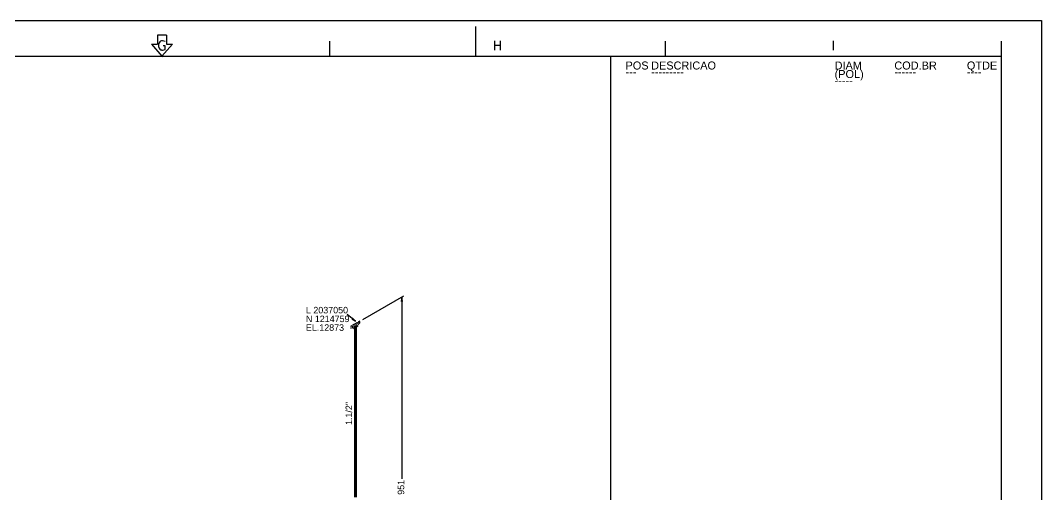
# Model space of a CAD drawing. Extents: x 0 to 597, y 0 to 422.
# Drawn here: x 257.3 to 597.1, y 264 to 421.7 of the extents above; entities that cross this region are included whole.
import ezdxf

# ---------------------------------------------------------------- set-up
doc = ezdxf.new("R2010")
doc.units = 0
doc.header["$MEASUREMENT"] = 0
doc.linetypes.add('GT100', pattern=[0.7, 0.466667, -0.233333])
doc.linetypes.add('GT101', pattern=[2.1, 1.4, -0.7])
doc.layers.add('GT_1', color=7, linetype='Continuous')
doc.styles.add('HTX1', font='O8116901', dxfattribs={"width": 1.02})

msp = doc.modelspace()

# ---------------------------------------------------------------- linework, layer by layer
at = {"linetype": 'Continuous'}
msp.add_lwpolyline([(0, 421.74), (597.11, 421.74), (597.11, 0), (0, 0)], close=True, dxfattribs=at)
at = {"layer": 'GT_1', "flags": 128}
for points in [[(592.85, 421.74), (597.11, 421.74), (597.11, 417.48)], [(408.8, 409.8), (408.8, 419.7)], [(302.9, 416.8), (302.9, 413.8)], [(305.9, 416.8), (302.9, 416.8)], [(305.5, 414.7), (304.6, 415), (304.4, 415), (304.2, 414.9), (303.9, 414.8), (303.7, 414.6), (303.5, 414.3), (303.4, 414.1), (303.3, 413.7), (303.3, 413.4), (303.3, 413.1), (303.4, 412.7), (303.5, 412.5), (303.7, 412.2), (303.9, 412), (304.2, 411.9), (304.4, 411.8), (304.6, 411.8), (305.5, 412.1), (305.5, 413.3), (304.8, 413.3)], [(305.9, 416.8), (305.9, 413.8)], [(360.3, 409.8), (360.3, 414.8)], [(415.2, 411.8), (415.2, 415)], [(417, 415), (417, 411.8)], [(472, 409.8), (472, 414.8)], [(527.9, 411.8), (527.9, 415)], [(583.8, 409.8), (583.8, 414.8)], [(300.9, 413.8), (304.4, 409.8)], [(300.9, 413.8), (302.9, 413.8)], [(307.9, 413.8), (304.4, 409.8)], [(305.9, 413.8), (307.9, 413.8)], [(415.2, 413.5), (417, 413.5)], [(25, 409.8), (583.8, 409.8)], [(25, 10), (583.8, 10), (583.8, 409.8)], [(304.3, 409.9), (304.4, 410), (304.6, 409.8), (304.4, 409.6), (304.2, 409.8), (304.3, 409.9), (304.4, 409.9), (304.5, 409.8), (304.4, 409.7), (304.3, 409.8), (304.3, 409.9)], [(453.8, 10), (453.8, 409.8)], [(453.8, 409.8), (583.8, 409.8)], [(583.8, 10), (583.8, 409.8)], [(371.259, 322.198), (384.891, 330.079)], [(384.394, 328.233), (384.181, 329.653), (383.968, 328.233)], [(384.181, 329.653), (384.181, 269.161)], [(368.774, 321.63), (366.076, 323.902)], [(367.567, 322.34), (368.774, 321.63), (367.851, 322.695)]]:
    msp.add_lwpolyline(points, dxfattribs=at)
at = {"layer": 'GT_1', "linetype": 'GT100', "flags": 128}
for points in [[(368.774, 320.778), (367.283, 319.926), (367.283, 319.358), (370.265, 321.062), (370.265, 321.63), (368.774, 320.778)], [(368.135, 319.145), (367.78, 319.642), (368.135, 320.565), (369.413, 321.275), (369.768, 320.778), (369.413, 319.855), (368.135, 319.145)]]:
    msp.add_lwpolyline(points, dxfattribs=at)
at = {"layer": 'GT_1', "linetype": 'GT101', "const_width": 1, "flags": 128}
msp.add_lwpolyline([(368.774, 320.21), (368.774, 263.055)], dxfattribs=at)

# ---------------------------------------------------------------- texts
at = {"layer": 'GT_1', "style": 'HTX1', "width": 1.02}
for s, height, p in [('POS', 2.6625, (458.66, 405.41)), ('DESCRICAO', 2.6625, (467.18, 405.41)), ('DIAM', 2.6625, (528.24, 405.41)), ('COD.BR', 2.6625, (548.12, 405.41)), ('QTDE', 2.6625, (572.26, 405.41)), ('---', 2.6625, (458.66, 403.28)), ('---------', 2.6625, (467.18, 403.28)), ('(POL)', 2.6625, (528.24, 402.57)), ('------', 2.6625, (548.12, 403.28)), ('----', 2.6625, (572.26, 403.28)), ('-----', 2.6625, (528.24, 400.44)), ('L 2037050', 2.1744, (352.302, 324.257)), ('N 1214759', 2.1744, (352.302, 321.358)), ('EL.12873', 2.1744, (352.302, 318.459))]:
    msp.add_text(s, height=height, dxfattribs=at).set_placement(p)
for s, p in [('1.1/2"', (367.673, 287.124)), ('951', (385.016, 263.907))]:
    msp.add_text(s, height=2.1744, rotation=90, dxfattribs=at).set_placement(p)

doc.saveas('drawing.dxf')
